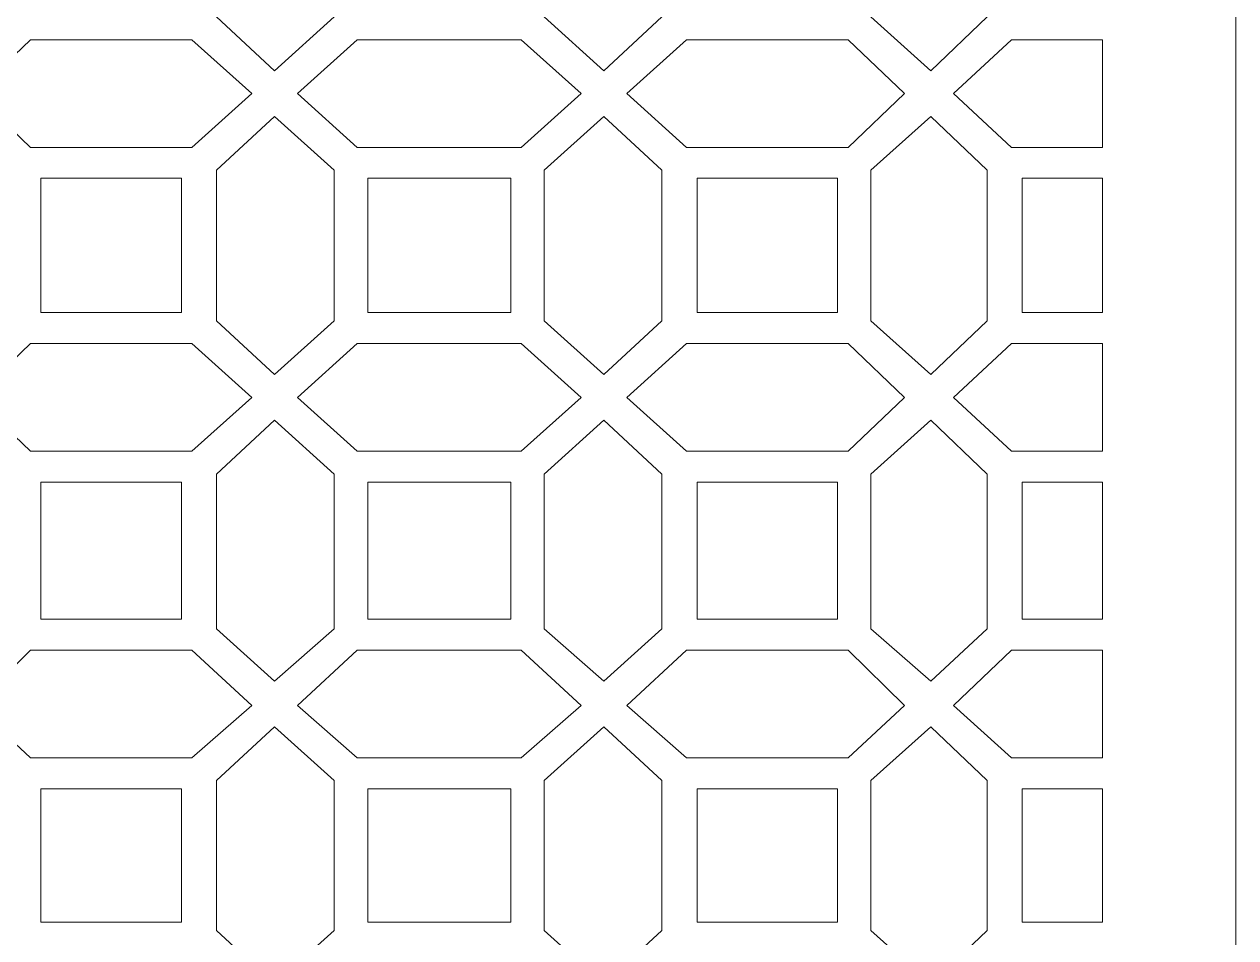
# Model space of a CAD drawing. Header units: centimetres. Extents: x -15.2 to -1.9, y -9.5 to 9.5.
# Drawn here: x -5.112 to -1.851, y 2.265 to 4.724 of the extents above; entities that cross this region are included whole.
import ezdxf

# ---------------------------------------------------------------- set-up
doc = ezdxf.new("R2010")
doc.units = ezdxf.units.CM
doc.header["$MEASUREMENT"] = 0
doc.layers.add('layer 1', color=7, linetype='Continuous')

msp = doc.modelspace()

# ---------------------------------------------------------------- linework, layer by layer
at = {"layer": 'layer 1', "color": 7, "lineweight": 9}
for points, knots in [([(-7.94516, 9.50001), (-7.94516, 9.50001), (-1.85082, 9.50001), (-1.85082, 9.50001), (-1.85082, 9.50001), (-1.85082, 9.50001), (-1.85082, -9.5), (-1.85082, -9.5), (-1.85082, -9.5), (-1.85082, -9.5), (-7.94516, -9.5), (-7.94516, -9.5), (-7.94516, -9.5), (-7.94516, -9.5), (-7.94516, 9.50001), (-7.94516, 9.50001)], [0, 0, 0, 0, 0.2, 0.2, 0.2, 0.2, 0.4, 0.4, 0.4, 0.4, 0.6, 0.6, 0.6, 0.6, 1, 1, 1, 1]), ([(-4.59402, 4.7439), (-4.59402, 4.7439), (-4.59403, 5.16092), (-4.59403, 5.16092), (-4.59403, 5.16092), (-4.59403, 5.16092), (-4.43798, 5.3014), (-4.43798, 5.3014), (-4.43798, 5.3014), (-4.43798, 5.3014), (-4.27726, 5.16093), (-4.27726, 5.16093), (-4.27726, 5.16093), (-4.27726, 5.16093), (-4.27726, 4.7439), (-4.27726, 4.7439), (-4.27726, 4.7439), (-4.27726, 4.7439), (-4.438, 4.59885), (-4.438, 4.59885), (-4.438, 4.59885), (-4.438, 4.59885), (-4.59402, 4.7439), (-4.59402, 4.7439)], [0, 0, 0, 0, 0.1428571, 0.1428571, 0.1428571, 0.1428571, 0.2857143, 0.2857143, 0.2857143, 0.2857143, 0.4285714, 0.4285714, 0.4285714, 0.4285714, 0.5714286, 0.5714286, 0.5714286, 0.5714286, 0.7142857, 0.7142857, 0.7142857, 0.7142857, 1, 1, 1, 1]), ([(-3.39539, 4.7439), (-3.39539, 4.7439), (-3.39538, 5.16092), (-3.39538, 5.16092), (-3.39538, 5.16092), (-3.39538, 5.16092), (-3.55143, 5.3014), (-3.55143, 5.3014), (-3.55143, 5.3014), (-3.55143, 5.3014), (-3.71215, 5.16093), (-3.71215, 5.16093), (-3.71215, 5.16093), (-3.71215, 5.16093), (-3.71215, 4.7439), (-3.71215, 4.7439), (-3.71215, 4.7439), (-3.71215, 4.7439), (-3.55141, 4.59885), (-3.55141, 4.59885), (-3.55141, 4.59885), (-3.55141, 4.59885), (-3.39539, 4.7439), (-3.39539, 4.7439)], [0, 0, 0, 0, 0.1428571, 0.1428571, 0.1428571, 0.1428571, 0.2857143, 0.2857143, 0.2857143, 0.2857143, 0.4285714, 0.4285714, 0.4285714, 0.4285714, 0.5714286, 0.5714286, 0.5714286, 0.5714286, 0.7142857, 0.7142857, 0.7142857, 0.7142857, 1, 1, 1, 1]), ([(-2.83269, 4.7439), (-2.83269, 4.7439), (-2.83269, 5.16092), (-2.83269, 5.16092), (-2.83269, 5.16092), (-2.83269, 5.16092), (-2.67172, 5.3014), (-2.67172, 5.3014), (-2.67172, 5.3014), (-2.67172, 5.3014), (-2.5204, 5.16093), (-2.5204, 5.16093), (-2.5204, 5.16093), (-2.5204, 5.16093), (-2.5204, 4.7439), (-2.5204, 4.7439), (-2.5204, 4.7439), (-2.5204, 4.7439), (-2.67172, 4.59885), (-2.67172, 4.59885), (-2.67172, 4.59885), (-2.67172, 4.59885), (-2.83269, 4.7439), (-2.83269, 4.7439)], [0, 0, 0, 0, 0.1428571, 0.1428571, 0.1428571, 0.1428571, 0.2857143, 0.2857143, 0.2857143, 0.2857143, 0.4285714, 0.4285714, 0.4285714, 0.4285714, 0.5714286, 0.5714286, 0.5714286, 0.5714286, 0.7142857, 0.7142857, 0.7142857, 0.7142857, 1, 1, 1, 1]), ([(-4.66039, 4.68229), (-4.66039, 4.68229), (-4.49942, 4.53768), (-4.49942, 4.53768), (-4.49942, 4.53768), (-4.49942, 4.53768), (-4.66038, 4.39261), (-4.66038, 4.39261), (-4.66038, 4.39261), (-4.66038, 4.39261), (-5.09529, 4.39262), (-5.09529, 4.39262), (-5.09529, 4.39262), (-5.09529, 4.39262), (-5.24662, 4.53768), (-5.24662, 4.53768), (-5.24662, 4.53768), (-5.24662, 4.53768), (-5.09529, 4.68229), (-5.09529, 4.68229), (-5.09529, 4.68229), (-5.09529, 4.68229), (-4.66039, 4.68229), (-4.66039, 4.68229)], [0, 0, 0, 0, 0.1428571, 0.1428571, 0.1428571, 0.1428571, 0.2857143, 0.2857143, 0.2857143, 0.2857143, 0.4285714, 0.4285714, 0.4285714, 0.4285714, 0.5714286, 0.5714286, 0.5714286, 0.5714286, 0.7142857, 0.7142857, 0.7142857, 0.7142857, 1, 1, 1, 1]), ([(-3.9947, 4.6823), (-3.9947, 4.6823), (-4.2156, 4.68229), (-4.2156, 4.68229), (-4.2156, 4.68229), (-4.2156, 4.68229), (-4.37634, 4.53768), (-4.37634, 4.53768), (-4.37634, 4.53768), (-4.37634, 4.53768), (-4.2156, 4.39262), (-4.2156, 4.39262), (-4.2156, 4.39262), (-4.2156, 4.39262), (-3.9947, 4.39262), (-3.9947, 4.39262), (-3.9947, 4.39262), (-3.9947, 4.39262), (-3.77381, 4.39262), (-3.77381, 4.39262), (-3.77381, 4.39262), (-3.77381, 4.39262), (-3.61307, 4.53768), (-3.61307, 4.53768), (-3.61307, 4.53768), (-3.61307, 4.53768), (-3.77381, 4.68229), (-3.77381, 4.68229), (-3.77381, 4.68229), (-3.77381, 4.68229), (-3.9947, 4.6823), (-3.9947, 4.6823)], [0, 0, 0, 0, 0.1111111, 0.1111111, 0.1111111, 0.1111111, 0.2222222, 0.2222222, 0.2222222, 0.2222222, 0.3333333, 0.3333333, 0.3333333, 0.3333333, 0.4444444, 0.4444444, 0.4444444, 0.4444444, 0.5555556, 0.5555556, 0.5555556, 0.5555556, 0.6666667, 0.6666667, 0.6666667, 0.6666667, 0.7777778, 0.7777778, 0.7777778, 0.7777778, 1, 1, 1, 1]), ([(-3.32903, 4.68229), (-3.32903, 4.68229), (-3.48999, 4.53768), (-3.48999, 4.53768), (-3.48999, 4.53768), (-3.48999, 4.53768), (-3.32903, 4.39261), (-3.32903, 4.39261), (-3.32903, 4.39261), (-3.32903, 4.39261), (-2.89412, 4.39262), (-2.89412, 4.39262), (-2.89412, 4.39262), (-2.89412, 4.39262), (-2.74279, 4.53768), (-2.74279, 4.53768), (-2.74279, 4.53768), (-2.74279, 4.53768), (-2.89412, 4.68229), (-2.89412, 4.68229), (-2.89412, 4.68229), (-2.89412, 4.68229), (-3.32903, 4.68229), (-3.32903, 4.68229)], [0, 0, 0, 0, 0.1428571, 0.1428571, 0.1428571, 0.1428571, 0.2857143, 0.2857143, 0.2857143, 0.2857143, 0.4285714, 0.4285714, 0.4285714, 0.4285714, 0.5714286, 0.5714286, 0.5714286, 0.5714286, 0.7142857, 0.7142857, 0.7142857, 0.7142857, 1, 1, 1, 1]), ([(-2.20931, 4.6823), (-2.20931, 4.6823), (-2.23082, 4.6823), (-2.23082, 4.6823), (-2.23082, 4.6823), (-2.23082, 4.6823), (-2.45427, 4.6823), (-2.45427, 4.6823), (-2.45427, 4.6823), (-2.45427, 4.6823), (-2.61029, 4.53768), (-2.61029, 4.53768), (-2.61029, 4.53768), (-2.61029, 4.53768), (-2.45428, 4.39261), (-2.45428, 4.39261), (-2.45428, 4.39261), (-2.45428, 4.39261), (-2.23082, 4.39262), (-2.23082, 4.39262), (-2.23082, 4.39262), (-2.23082, 4.39262), (-2.20931, 4.39262), (-2.20931, 4.39262), (-2.20931, 4.39262), (-2.20931, 4.39262), (-2.20931, 4.6823), (-2.20931, 4.6823)], [0, 0, 0, 0, 0.125, 0.125, 0.125, 0.125, 0.25, 0.25, 0.25, 0.25, 0.375, 0.375, 0.375, 0.375, 0.5, 0.5, 0.5, 0.5, 0.625, 0.625, 0.625, 0.625, 0.75, 0.75, 0.75, 0.75, 1, 1, 1, 1]), ([(-4.27726, 4.12858), (-4.27726, 4.12858), (-4.27726, 4.33124), (-4.27726, 4.33124), (-4.27726, 4.33124), (-4.27726, 4.33124), (-4.438, 4.47608), (-4.438, 4.47608), (-4.438, 4.47608), (-4.438, 4.47608), (-4.59402, 4.33124), (-4.59402, 4.33124), (-4.59402, 4.33124), (-4.59402, 4.33124), (-4.59402, 4.12858), (-4.59402, 4.12858), (-4.59402, 4.12858), (-4.59402, 4.12858), (-4.59402, 3.92592), (-4.59402, 3.92592), (-4.59402, 3.92592), (-4.59402, 3.92592), (-4.438, 3.78108), (-4.438, 3.78108), (-4.438, 3.78108), (-4.438, 3.78108), (-4.27726, 3.92592), (-4.27726, 3.92592), (-4.27726, 3.92592), (-4.27726, 3.92592), (-4.27726, 4.12858), (-4.27726, 4.12858)], [0, 0, 0, 0, 0.1111111, 0.1111111, 0.1111111, 0.1111111, 0.2222222, 0.2222222, 0.2222222, 0.2222222, 0.3333333, 0.3333333, 0.3333333, 0.3333333, 0.4444444, 0.4444444, 0.4444444, 0.4444444, 0.5555556, 0.5555556, 0.5555556, 0.5555556, 0.6666667, 0.6666667, 0.6666667, 0.6666667, 0.7777778, 0.7777778, 0.7777778, 0.7777778, 1, 1, 1, 1]), ([(-3.39539, 4.12858), (-3.39539, 4.12858), (-3.39539, 4.33124), (-3.39539, 4.33124), (-3.39539, 4.33124), (-3.39539, 4.33124), (-3.55141, 4.47608), (-3.55141, 4.47608), (-3.55141, 4.47608), (-3.55141, 4.47608), (-3.71215, 4.33124), (-3.71215, 4.33124), (-3.71215, 4.33124), (-3.71215, 4.33124), (-3.71215, 4.12858), (-3.71215, 4.12858), (-3.71215, 4.12858), (-3.71215, 4.12858), (-3.71215, 3.92592), (-3.71215, 3.92592), (-3.71215, 3.92592), (-3.71215, 3.92592), (-3.55141, 3.78108), (-3.55141, 3.78108), (-3.55141, 3.78108), (-3.55141, 3.78108), (-3.39539, 3.92592), (-3.39539, 3.92592), (-3.39539, 3.92592), (-3.39539, 3.92592), (-3.39539, 4.12858), (-3.39539, 4.12858)], [0, 0, 0, 0, 0.1111111, 0.1111111, 0.1111111, 0.1111111, 0.2222222, 0.2222222, 0.2222222, 0.2222222, 0.3333333, 0.3333333, 0.3333333, 0.3333333, 0.4444444, 0.4444444, 0.4444444, 0.4444444, 0.5555556, 0.5555556, 0.5555556, 0.5555556, 0.6666667, 0.6666667, 0.6666667, 0.6666667, 0.7777778, 0.7777778, 0.7777778, 0.7777778, 1, 1, 1, 1]), ([(-2.5204, 4.12858), (-2.5204, 4.12858), (-2.5204, 4.33124), (-2.5204, 4.33124), (-2.5204, 4.33124), (-2.5204, 4.33124), (-2.67172, 4.47608), (-2.67172, 4.47608), (-2.67172, 4.47608), (-2.67172, 4.47608), (-2.83269, 4.33124), (-2.83269, 4.33124), (-2.83269, 4.33124), (-2.83269, 4.33124), (-2.83269, 4.12858), (-2.83269, 4.12858), (-2.83269, 4.12858), (-2.83269, 4.12858), (-2.83269, 3.92592), (-2.83269, 3.92592), (-2.83269, 3.92592), (-2.83269, 3.92592), (-2.67172, 3.78108), (-2.67172, 3.78108), (-2.67172, 3.78108), (-2.67172, 3.78108), (-2.5204, 3.92592), (-2.5204, 3.92592), (-2.5204, 3.92592), (-2.5204, 3.92592), (-2.5204, 4.12858), (-2.5204, 4.12858)], [0, 0, 0, 0, 0.1111111, 0.1111111, 0.1111111, 0.1111111, 0.2222222, 0.2222222, 0.2222222, 0.2222222, 0.3333333, 0.3333333, 0.3333333, 0.3333333, 0.4444444, 0.4444444, 0.4444444, 0.4444444, 0.5555556, 0.5555556, 0.5555556, 0.5555556, 0.6666667, 0.6666667, 0.6666667, 0.6666667, 0.7777778, 0.7777778, 0.7777778, 0.7777778, 1, 1, 1, 1]), ([(-4.68863, 4.12858), (-4.68863, 4.12858), (-4.68863, 4.30938), (-4.68863, 4.30938), (-4.68863, 4.30938), (-4.68863, 4.30938), (-5.06682, 4.30938), (-5.06682, 4.30938), (-5.06682, 4.30938), (-5.06682, 4.30938), (-5.06682, 4.12858), (-5.06682, 4.12858), (-5.06682, 4.12858), (-5.06682, 4.12858), (-5.06682, 3.94778), (-5.06682, 3.94778), (-5.06682, 3.94778), (-5.06682, 3.94778), (-4.68863, 3.94778), (-4.68863, 3.94778), (-4.68863, 3.94778), (-4.68863, 3.94778), (-4.68863, 4.12858), (-4.68863, 4.12858)], [0, 0, 0, 0, 0.1428571, 0.1428571, 0.1428571, 0.1428571, 0.2857143, 0.2857143, 0.2857143, 0.2857143, 0.4285714, 0.4285714, 0.4285714, 0.4285714, 0.5714286, 0.5714286, 0.5714286, 0.5714286, 0.7142857, 0.7142857, 0.7142857, 0.7142857, 1, 1, 1, 1]), ([(-3.80205, 4.12858), (-3.80205, 4.12858), (-3.80205, 4.30938), (-3.80205, 4.30938), (-3.80205, 4.30938), (-3.80205, 4.30938), (-3.9947, 4.30938), (-3.9947, 4.30938), (-3.9947, 4.30938), (-3.9947, 4.30938), (-4.18736, 4.30938), (-4.18736, 4.30938), (-4.18736, 4.30938), (-4.18736, 4.30938), (-4.18736, 4.12858), (-4.18736, 4.12858), (-4.18736, 4.12858), (-4.18736, 4.12858), (-4.18736, 3.94778), (-4.18736, 3.94778), (-4.18736, 3.94778), (-4.18736, 3.94778), (-3.9947, 3.94778), (-3.9947, 3.94778), (-3.9947, 3.94778), (-3.9947, 3.94778), (-3.80205, 3.94778), (-3.80205, 3.94778), (-3.80205, 3.94778), (-3.80205, 3.94778), (-3.80205, 4.12858), (-3.80205, 4.12858)], [0, 0, 0, 0, 0.1111111, 0.1111111, 0.1111111, 0.1111111, 0.2222222, 0.2222222, 0.2222222, 0.2222222, 0.3333333, 0.3333333, 0.3333333, 0.3333333, 0.4444444, 0.4444444, 0.4444444, 0.4444444, 0.5555556, 0.5555556, 0.5555556, 0.5555556, 0.6666667, 0.6666667, 0.6666667, 0.6666667, 0.7777778, 0.7777778, 0.7777778, 0.7777778, 1, 1, 1, 1]), ([(-2.92259, 4.12858), (-2.92259, 4.12858), (-2.92259, 4.30938), (-2.92259, 4.30938), (-2.92259, 4.30938), (-2.92259, 4.30938), (-3.30078, 4.30938), (-3.30078, 4.30938), (-3.30078, 4.30938), (-3.30078, 4.30938), (-3.30078, 4.12858), (-3.30078, 4.12858), (-3.30078, 4.12858), (-3.30078, 4.12858), (-3.30078, 3.94778), (-3.30078, 3.94778), (-3.30078, 3.94778), (-3.30078, 3.94778), (-2.92259, 3.94778), (-2.92259, 3.94778), (-2.92259, 3.94778), (-2.92259, 3.94778), (-2.92259, 4.12858), (-2.92259, 4.12858)], [0, 0, 0, 0, 0.1428571, 0.1428571, 0.1428571, 0.1428571, 0.2857143, 0.2857143, 0.2857143, 0.2857143, 0.4285714, 0.4285714, 0.4285714, 0.4285714, 0.5714286, 0.5714286, 0.5714286, 0.5714286, 0.7142857, 0.7142857, 0.7142857, 0.7142857, 1, 1, 1, 1]), ([(-2.20931, 4.30938), (-2.20931, 4.30938), (-2.23082, 4.30938), (-2.23082, 4.30938), (-2.23082, 4.30938), (-2.23082, 4.30938), (-2.42603, 4.30938), (-2.42603, 4.30938), (-2.42603, 4.30938), (-2.42603, 4.30938), (-2.42603, 4.12858), (-2.42603, 4.12858), (-2.42603, 4.12858), (-2.42603, 4.12858), (-2.42603, 3.94778), (-2.42603, 3.94778), (-2.42603, 3.94778), (-2.42603, 3.94778), (-2.23082, 3.94778), (-2.23082, 3.94778), (-2.23082, 3.94778), (-2.23082, 3.94778), (-2.20931, 3.94778), (-2.20931, 3.94778), (-2.20931, 3.94778), (-2.20931, 3.94778), (-2.20931, 4.30938), (-2.20931, 4.30938)], [0, 0, 0, 0, 0.125, 0.125, 0.125, 0.125, 0.25, 0.25, 0.25, 0.25, 0.375, 0.375, 0.375, 0.375, 0.5, 0.5, 0.5, 0.5, 0.625, 0.625, 0.625, 0.625, 0.75, 0.75, 0.75, 0.75, 1, 1, 1, 1]), ([(-4.66039, 3.57487), (-4.66039, 3.57487), (-4.49942, 3.71948), (-4.49942, 3.71948), (-4.49942, 3.71948), (-4.49942, 3.71948), (-4.66038, 3.86454), (-4.66038, 3.86454), (-4.66038, 3.86454), (-4.66038, 3.86454), (-5.09529, 3.86454), (-5.09529, 3.86454), (-5.09529, 3.86454), (-5.09529, 3.86454), (-5.24662, 3.71948), (-5.24662, 3.71948), (-5.24662, 3.71948), (-5.24662, 3.71948), (-5.09529, 3.57487), (-5.09529, 3.57487), (-5.09529, 3.57487), (-5.09529, 3.57487), (-4.66039, 3.57487), (-4.66039, 3.57487)], [0, 0, 0, 0, 0.1428571, 0.1428571, 0.1428571, 0.1428571, 0.2857143, 0.2857143, 0.2857143, 0.2857143, 0.4285714, 0.4285714, 0.4285714, 0.4285714, 0.5714286, 0.5714286, 0.5714286, 0.5714286, 0.7142857, 0.7142857, 0.7142857, 0.7142857, 1, 1, 1, 1]), ([(-3.9947, 3.86453), (-3.9947, 3.86453), (-4.2156, 3.86454), (-4.2156, 3.86454), (-4.2156, 3.86454), (-4.2156, 3.86454), (-4.37634, 3.71948), (-4.37634, 3.71948), (-4.37634, 3.71948), (-4.37634, 3.71948), (-4.2156, 3.57487), (-4.2156, 3.57487), (-4.2156, 3.57487), (-4.2156, 3.57487), (-3.9947, 3.57486), (-3.9947, 3.57486), (-3.9947, 3.57486), (-3.9947, 3.57486), (-3.77381, 3.57487), (-3.77381, 3.57487), (-3.77381, 3.57487), (-3.77381, 3.57487), (-3.61307, 3.71948), (-3.61307, 3.71948), (-3.61307, 3.71948), (-3.61307, 3.71948), (-3.77381, 3.86454), (-3.77381, 3.86454), (-3.77381, 3.86454), (-3.77381, 3.86454), (-3.9947, 3.86453), (-3.9947, 3.86453)], [0, 0, 0, 0, 0.1111111, 0.1111111, 0.1111111, 0.1111111, 0.2222222, 0.2222222, 0.2222222, 0.2222222, 0.3333333, 0.3333333, 0.3333333, 0.3333333, 0.4444444, 0.4444444, 0.4444444, 0.4444444, 0.5555556, 0.5555556, 0.5555556, 0.5555556, 0.6666667, 0.6666667, 0.6666667, 0.6666667, 0.7777778, 0.7777778, 0.7777778, 0.7777778, 1, 1, 1, 1]), ([(-3.32903, 3.57487), (-3.32903, 3.57487), (-3.48999, 3.71948), (-3.48999, 3.71948), (-3.48999, 3.71948), (-3.48999, 3.71948), (-3.32903, 3.86454), (-3.32903, 3.86454), (-3.32903, 3.86454), (-3.32903, 3.86454), (-2.89412, 3.86454), (-2.89412, 3.86454), (-2.89412, 3.86454), (-2.89412, 3.86454), (-2.74279, 3.71948), (-2.74279, 3.71948), (-2.74279, 3.71948), (-2.74279, 3.71948), (-2.89412, 3.57487), (-2.89412, 3.57487), (-2.89412, 3.57487), (-2.89412, 3.57487), (-3.32903, 3.57487), (-3.32903, 3.57487)], [0, 0, 0, 0, 0.1428571, 0.1428571, 0.1428571, 0.1428571, 0.2857143, 0.2857143, 0.2857143, 0.2857143, 0.4285714, 0.4285714, 0.4285714, 0.4285714, 0.5714286, 0.5714286, 0.5714286, 0.5714286, 0.7142857, 0.7142857, 0.7142857, 0.7142857, 1, 1, 1, 1]), ([(-2.20931, 3.86454), (-2.20931, 3.86454), (-2.23082, 3.86454), (-2.23082, 3.86454), (-2.23082, 3.86454), (-2.23082, 3.86454), (-2.45428, 3.86454), (-2.45428, 3.86454), (-2.45428, 3.86454), (-2.45428, 3.86454), (-2.61029, 3.71948), (-2.61029, 3.71948), (-2.61029, 3.71948), (-2.61029, 3.71948), (-2.45427, 3.57486), (-2.45427, 3.57486), (-2.45427, 3.57486), (-2.45427, 3.57486), (-2.23082, 3.57486), (-2.23082, 3.57486), (-2.23082, 3.57486), (-2.23082, 3.57486), (-2.20931, 3.57486), (-2.20931, 3.57486), (-2.20931, 3.57486), (-2.20931, 3.57486), (-2.20931, 3.86454), (-2.20931, 3.86454)], [0, 0, 0, 0, 0.125, 0.125, 0.125, 0.125, 0.25, 0.25, 0.25, 0.25, 0.375, 0.375, 0.375, 0.375, 0.5, 0.5, 0.5, 0.5, 0.625, 0.625, 0.625, 0.625, 0.75, 0.75, 0.75, 0.75, 1, 1, 1, 1]), ([(-4.59402, 3.51326), (-4.59402, 3.51326), (-4.59403, 3.09624), (-4.59403, 3.09624), (-4.59403, 3.09624), (-4.59403, 3.09624), (-4.43798, 2.95576), (-4.43798, 2.95576), (-4.43798, 2.95576), (-4.43798, 2.95576), (-4.27726, 3.09623), (-4.27726, 3.09623), (-4.27726, 3.09623), (-4.27726, 3.09623), (-4.27726, 3.51326), (-4.27726, 3.51326), (-4.27726, 3.51326), (-4.27726, 3.51326), (-4.438, 3.65831), (-4.438, 3.65831), (-4.438, 3.65831), (-4.438, 3.65831), (-4.59402, 3.51326), (-4.59402, 3.51326)], [0, 0, 0, 0, 0.1428571, 0.1428571, 0.1428571, 0.1428571, 0.2857143, 0.2857143, 0.2857143, 0.2857143, 0.4285714, 0.4285714, 0.4285714, 0.4285714, 0.5714286, 0.5714286, 0.5714286, 0.5714286, 0.7142857, 0.7142857, 0.7142857, 0.7142857, 1, 1, 1, 1]), ([(-3.39539, 3.51326), (-3.39539, 3.51326), (-3.39538, 3.09624), (-3.39538, 3.09624), (-3.39538, 3.09624), (-3.39538, 3.09624), (-3.55143, 2.95576), (-3.55143, 2.95576), (-3.55143, 2.95576), (-3.55143, 2.95576), (-3.71215, 3.09623), (-3.71215, 3.09623), (-3.71215, 3.09623), (-3.71215, 3.09623), (-3.71215, 3.51326), (-3.71215, 3.51326), (-3.71215, 3.51326), (-3.71215, 3.51326), (-3.55141, 3.65831), (-3.55141, 3.65831), (-3.55141, 3.65831), (-3.55141, 3.65831), (-3.39539, 3.51326), (-3.39539, 3.51326)], [0, 0, 0, 0, 0.1428571, 0.1428571, 0.1428571, 0.1428571, 0.2857143, 0.2857143, 0.2857143, 0.2857143, 0.4285714, 0.4285714, 0.4285714, 0.4285714, 0.5714286, 0.5714286, 0.5714286, 0.5714286, 0.7142857, 0.7142857, 0.7142857, 0.7142857, 1, 1, 1, 1]), ([(-2.83269, 3.51326), (-2.83269, 3.51326), (-2.83269, 3.09624), (-2.83269, 3.09624), (-2.83269, 3.09624), (-2.83269, 3.09624), (-2.67172, 2.95576), (-2.67172, 2.95576), (-2.67172, 2.95576), (-2.67172, 2.95576), (-2.5204, 3.09623), (-2.5204, 3.09623), (-2.5204, 3.09623), (-2.5204, 3.09623), (-2.5204, 3.51326), (-2.5204, 3.51326), (-2.5204, 3.51326), (-2.5204, 3.51326), (-2.67172, 3.65831), (-2.67172, 3.65831), (-2.67172, 3.65831), (-2.67172, 3.65831), (-2.83269, 3.51326), (-2.83269, 3.51326)], [0, 0, 0, 0, 0.1428571, 0.1428571, 0.1428571, 0.1428571, 0.2857143, 0.2857143, 0.2857143, 0.2857143, 0.4285714, 0.4285714, 0.4285714, 0.4285714, 0.5714286, 0.5714286, 0.5714286, 0.5714286, 0.7142857, 0.7142857, 0.7142857, 0.7142857, 1, 1, 1, 1]), ([(-4.68863, 3.49141), (-4.68863, 3.49141), (-5.06682, 3.49141), (-5.06682, 3.49141), (-5.06682, 3.49141), (-5.06682, 3.49141), (-5.06681, 3.12265), (-5.06681, 3.12265), (-5.06681, 3.12265), (-5.06681, 3.12265), (-4.68863, 3.12265), (-4.68863, 3.12265), (-4.68863, 3.12265), (-4.68863, 3.12265), (-4.68863, 3.49141), (-4.68863, 3.49141)], [0, 0, 0, 0, 0.2, 0.2, 0.2, 0.2, 0.4, 0.4, 0.4, 0.4, 0.6, 0.6, 0.6, 0.6, 1, 1, 1, 1]), ([(-3.9947, 3.49141), (-3.9947, 3.49141), (-4.18736, 3.49141), (-4.18736, 3.49141), (-4.18736, 3.49141), (-4.18736, 3.49141), (-4.18736, 3.12265), (-4.18736, 3.12265), (-4.18736, 3.12265), (-4.18736, 3.12265), (-3.9947, 3.12265), (-3.9947, 3.12265), (-3.9947, 3.12265), (-3.9947, 3.12265), (-3.80205, 3.12265), (-3.80205, 3.12265), (-3.80205, 3.12265), (-3.80205, 3.12265), (-3.80205, 3.49141), (-3.80205, 3.49141), (-3.80205, 3.49141), (-3.80205, 3.49141), (-3.9947, 3.49141), (-3.9947, 3.49141)], [0, 0, 0, 0, 0.1428571, 0.1428571, 0.1428571, 0.1428571, 0.2857143, 0.2857143, 0.2857143, 0.2857143, 0.4285714, 0.4285714, 0.4285714, 0.4285714, 0.5714286, 0.5714286, 0.5714286, 0.5714286, 0.7142857, 0.7142857, 0.7142857, 0.7142857, 1, 1, 1, 1]), ([(-3.30078, 3.49141), (-3.30078, 3.49141), (-2.92259, 3.49141), (-2.92259, 3.49141), (-2.92259, 3.49141), (-2.92259, 3.49141), (-2.92259, 3.12265), (-2.92259, 3.12265), (-2.92259, 3.12265), (-2.92259, 3.12265), (-3.30078, 3.12265), (-3.30078, 3.12265), (-3.30078, 3.12265), (-3.30078, 3.12265), (-3.30078, 3.49141), (-3.30078, 3.49141)], [0, 0, 0, 0, 0.2, 0.2, 0.2, 0.2, 0.4, 0.4, 0.4, 0.4, 0.6, 0.6, 0.6, 0.6, 1, 1, 1, 1]), ([(-2.20931, 3.49141), (-2.20931, 3.49141), (-2.23082, 3.49141), (-2.23082, 3.49141), (-2.23082, 3.49141), (-2.23082, 3.49141), (-2.42604, 3.49141), (-2.42604, 3.49141), (-2.42604, 3.49141), (-2.42604, 3.49141), (-2.42603, 3.12266), (-2.42603, 3.12266), (-2.42603, 3.12266), (-2.42603, 3.12266), (-2.23082, 3.12265), (-2.23082, 3.12265), (-2.23082, 3.12265), (-2.23082, 3.12265), (-2.20931, 3.12266), (-2.20931, 3.12266), (-2.20931, 3.12266), (-2.20931, 3.12266), (-2.20931, 3.49141), (-2.20931, 3.49141)], [0, 0, 0, 0, 0.1428571, 0.1428571, 0.1428571, 0.1428571, 0.2857143, 0.2857143, 0.2857143, 0.2857143, 0.4285714, 0.4285714, 0.4285714, 0.4285714, 0.5714286, 0.5714286, 0.5714286, 0.5714286, 0.7142857, 0.7142857, 0.7142857, 0.7142857, 1, 1, 1, 1]), ([(-4.66039, 2.74931), (-4.66039, 2.74931), (-4.49942, 2.88979), (-4.49942, 2.88979), (-4.49942, 2.88979), (-4.49942, 2.88979), (-4.66038, 3.03921), (-4.66038, 3.03921), (-4.66038, 3.03921), (-4.66038, 3.03921), (-5.09529, 3.03921), (-5.09529, 3.03921), (-5.09529, 3.03921), (-5.09529, 3.03921), (-5.24662, 2.88979), (-5.24662, 2.88979), (-5.24662, 2.88979), (-5.24662, 2.88979), (-5.09529, 2.74932), (-5.09529, 2.74932), (-5.09529, 2.74932), (-5.09529, 2.74932), (-4.66039, 2.74931), (-4.66039, 2.74931)], [0, 0, 0, 0, 0.1428571, 0.1428571, 0.1428571, 0.1428571, 0.2857143, 0.2857143, 0.2857143, 0.2857143, 0.4285714, 0.4285714, 0.4285714, 0.4285714, 0.5714286, 0.5714286, 0.5714286, 0.5714286, 0.7142857, 0.7142857, 0.7142857, 0.7142857, 1, 1, 1, 1]), ([(-3.9947, 3.03921), (-3.9947, 3.03921), (-4.2156, 3.03921), (-4.2156, 3.03921), (-4.2156, 3.03921), (-4.2156, 3.03921), (-4.37634, 2.88979), (-4.37634, 2.88979), (-4.37634, 2.88979), (-4.37634, 2.88979), (-4.2156, 2.74932), (-4.2156, 2.74932), (-4.2156, 2.74932), (-4.2156, 2.74932), (-3.9947, 2.74932), (-3.9947, 2.74932), (-3.9947, 2.74932), (-3.9947, 2.74932), (-3.77381, 2.74932), (-3.77381, 2.74932), (-3.77381, 2.74932), (-3.77381, 2.74932), (-3.61307, 2.88979), (-3.61307, 2.88979), (-3.61307, 2.88979), (-3.61307, 2.88979), (-3.77381, 3.03921), (-3.77381, 3.03921), (-3.77381, 3.03921), (-3.77381, 3.03921), (-3.9947, 3.03921), (-3.9947, 3.03921)], [0, 0, 0, 0, 0.1111111, 0.1111111, 0.1111111, 0.1111111, 0.2222222, 0.2222222, 0.2222222, 0.2222222, 0.3333333, 0.3333333, 0.3333333, 0.3333333, 0.4444444, 0.4444444, 0.4444444, 0.4444444, 0.5555556, 0.5555556, 0.5555556, 0.5555556, 0.6666667, 0.6666667, 0.6666667, 0.6666667, 0.7777778, 0.7777778, 0.7777778, 0.7777778, 1, 1, 1, 1]), ([(-3.32903, 2.74931), (-3.32903, 2.74931), (-3.48999, 2.88979), (-3.48999, 2.88979), (-3.48999, 2.88979), (-3.48999, 2.88979), (-3.32903, 3.03921), (-3.32903, 3.03921), (-3.32903, 3.03921), (-3.32903, 3.03921), (-2.89412, 3.03921), (-2.89412, 3.03921), (-2.89412, 3.03921), (-2.89412, 3.03921), (-2.74279, 2.88979), (-2.74279, 2.88979), (-2.74279, 2.88979), (-2.74279, 2.88979), (-2.89412, 2.74932), (-2.89412, 2.74932), (-2.89412, 2.74932), (-2.89412, 2.74932), (-3.32903, 2.74931), (-3.32903, 2.74931)], [0, 0, 0, 0, 0.1428571, 0.1428571, 0.1428571, 0.1428571, 0.2857143, 0.2857143, 0.2857143, 0.2857143, 0.4285714, 0.4285714, 0.4285714, 0.4285714, 0.5714286, 0.5714286, 0.5714286, 0.5714286, 0.7142857, 0.7142857, 0.7142857, 0.7142857, 1, 1, 1, 1]), ([(-2.20931, 3.03921), (-2.20931, 3.03921), (-2.23082, 3.03921), (-2.23082, 3.03921), (-2.23082, 3.03921), (-2.23082, 3.03921), (-2.45428, 3.03921), (-2.45428, 3.03921), (-2.45428, 3.03921), (-2.45428, 3.03921), (-2.61029, 2.88979), (-2.61029, 2.88979), (-2.61029, 2.88979), (-2.61029, 2.88979), (-2.45428, 2.74932), (-2.45428, 2.74932), (-2.45428, 2.74932), (-2.45428, 2.74932), (-2.23082, 2.74932), (-2.23082, 2.74932), (-2.23082, 2.74932), (-2.23082, 2.74932), (-2.20931, 2.74932), (-2.20931, 2.74932), (-2.20931, 2.74932), (-2.20931, 2.74932), (-2.20931, 3.03921), (-2.20931, 3.03921)], [0, 0, 0, 0, 0.125, 0.125, 0.125, 0.125, 0.25, 0.25, 0.25, 0.25, 0.375, 0.375, 0.375, 0.375, 0.5, 0.5, 0.5, 0.5, 0.625, 0.625, 0.625, 0.625, 0.75, 0.75, 0.75, 0.75, 1, 1, 1, 1]), ([(-4.27726, 2.48621), (-4.27726, 2.48621), (-4.27726, 2.68793), (-4.27726, 2.68793), (-4.27726, 2.68793), (-4.27726, 2.68793), (-4.438, 2.83277), (-4.438, 2.83277), (-4.438, 2.83277), (-4.438, 2.83277), (-4.59403, 2.68794), (-4.59403, 2.68794), (-4.59403, 2.68794), (-4.59403, 2.68794), (-4.59402, 2.48621), (-4.59402, 2.48621), (-4.59402, 2.48621), (-4.59402, 2.48621), (-4.59403, 2.28448), (-4.59403, 2.28448), (-4.59403, 2.28448), (-4.59403, 2.28448), (-4.438, 2.13965), (-4.438, 2.13965), (-4.438, 2.13965), (-4.438, 2.13965), (-4.27726, 2.28449), (-4.27726, 2.28449), (-4.27726, 2.28449), (-4.27726, 2.28449), (-4.27726, 2.48621), (-4.27726, 2.48621)], [0, 0, 0, 0, 0.1111111, 0.1111111, 0.1111111, 0.1111111, 0.2222222, 0.2222222, 0.2222222, 0.2222222, 0.3333333, 0.3333333, 0.3333333, 0.3333333, 0.4444444, 0.4444444, 0.4444444, 0.4444444, 0.5555556, 0.5555556, 0.5555556, 0.5555556, 0.6666667, 0.6666667, 0.6666667, 0.6666667, 0.7777778, 0.7777778, 0.7777778, 0.7777778, 1, 1, 1, 1]), ([(-3.39539, 2.48621), (-3.39539, 2.48621), (-3.39538, 2.68794), (-3.39538, 2.68794), (-3.39538, 2.68794), (-3.39538, 2.68794), (-3.55141, 2.83277), (-3.55141, 2.83277), (-3.55141, 2.83277), (-3.55141, 2.83277), (-3.71215, 2.68793), (-3.71215, 2.68793), (-3.71215, 2.68793), (-3.71215, 2.68793), (-3.71215, 2.48621), (-3.71215, 2.48621), (-3.71215, 2.48621), (-3.71215, 2.48621), (-3.71215, 2.28449), (-3.71215, 2.28449), (-3.71215, 2.28449), (-3.71215, 2.28449), (-3.55141, 2.13965), (-3.55141, 2.13965), (-3.55141, 2.13965), (-3.55141, 2.13965), (-3.39538, 2.28448), (-3.39538, 2.28448), (-3.39538, 2.28448), (-3.39538, 2.28448), (-3.39539, 2.48621), (-3.39539, 2.48621)], [0, 0, 0, 0, 0.1111111, 0.1111111, 0.1111111, 0.1111111, 0.2222222, 0.2222222, 0.2222222, 0.2222222, 0.3333333, 0.3333333, 0.3333333, 0.3333333, 0.4444444, 0.4444444, 0.4444444, 0.4444444, 0.5555556, 0.5555556, 0.5555556, 0.5555556, 0.6666667, 0.6666667, 0.6666667, 0.6666667, 0.7777778, 0.7777778, 0.7777778, 0.7777778, 1, 1, 1, 1]), ([(-2.5204, 2.48621), (-2.5204, 2.48621), (-2.5204, 2.68794), (-2.5204, 2.68794), (-2.5204, 2.68794), (-2.5204, 2.68794), (-2.67173, 2.83277), (-2.67173, 2.83277), (-2.67173, 2.83277), (-2.67173, 2.83277), (-2.83269, 2.68794), (-2.83269, 2.68794), (-2.83269, 2.68794), (-2.83269, 2.68794), (-2.83269, 2.48621), (-2.83269, 2.48621), (-2.83269, 2.48621), (-2.83269, 2.48621), (-2.83269, 2.28448), (-2.83269, 2.28448), (-2.83269, 2.28448), (-2.83269, 2.28448), (-2.67173, 2.13965), (-2.67173, 2.13965), (-2.67173, 2.13965), (-2.67173, 2.13965), (-2.5204, 2.28448), (-2.5204, 2.28448), (-2.5204, 2.28448), (-2.5204, 2.28448), (-2.5204, 2.48621), (-2.5204, 2.48621)], [0, 0, 0, 0, 0.1111111, 0.1111111, 0.1111111, 0.1111111, 0.2222222, 0.2222222, 0.2222222, 0.2222222, 0.3333333, 0.3333333, 0.3333333, 0.3333333, 0.4444444, 0.4444444, 0.4444444, 0.4444444, 0.5555556, 0.5555556, 0.5555556, 0.5555556, 0.6666667, 0.6666667, 0.6666667, 0.6666667, 0.7777778, 0.7777778, 0.7777778, 0.7777778, 1, 1, 1, 1]), ([(-4.68863, 2.48621), (-4.68863, 2.48621), (-4.68863, 2.66587), (-4.68863, 2.66587), (-4.68863, 2.66587), (-4.68863, 2.66587), (-5.06681, 2.66587), (-5.06681, 2.66587), (-5.06681, 2.66587), (-5.06681, 2.66587), (-5.06682, 2.48621), (-5.06682, 2.48621), (-5.06682, 2.48621), (-5.06682, 2.48621), (-5.06681, 2.30655), (-5.06681, 2.30655), (-5.06681, 2.30655), (-5.06681, 2.30655), (-4.68863, 2.30655), (-4.68863, 2.30655), (-4.68863, 2.30655), (-4.68863, 2.30655), (-4.68863, 2.48621), (-4.68863, 2.48621)], [0, 0, 0, 0, 0.1428571, 0.1428571, 0.1428571, 0.1428571, 0.2857143, 0.2857143, 0.2857143, 0.2857143, 0.4285714, 0.4285714, 0.4285714, 0.4285714, 0.5714286, 0.5714286, 0.5714286, 0.5714286, 0.7142857, 0.7142857, 0.7142857, 0.7142857, 1, 1, 1, 1]), ([(-3.80205, 2.48621), (-3.80205, 2.48621), (-3.80205, 2.66587), (-3.80205, 2.66587), (-3.80205, 2.66587), (-3.80205, 2.66587), (-3.9947, 2.66587), (-3.9947, 2.66587), (-3.9947, 2.66587), (-3.9947, 2.66587), (-4.18736, 2.66587), (-4.18736, 2.66587), (-4.18736, 2.66587), (-4.18736, 2.66587), (-4.18736, 2.48621), (-4.18736, 2.48621), (-4.18736, 2.48621), (-4.18736, 2.48621), (-4.18736, 2.30655), (-4.18736, 2.30655), (-4.18736, 2.30655), (-4.18736, 2.30655), (-3.9947, 2.30655), (-3.9947, 2.30655), (-3.9947, 2.30655), (-3.9947, 2.30655), (-3.80205, 2.30655), (-3.80205, 2.30655), (-3.80205, 2.30655), (-3.80205, 2.30655), (-3.80205, 2.48621), (-3.80205, 2.48621)], [0, 0, 0, 0, 0.1111111, 0.1111111, 0.1111111, 0.1111111, 0.2222222, 0.2222222, 0.2222222, 0.2222222, 0.3333333, 0.3333333, 0.3333333, 0.3333333, 0.4444444, 0.4444444, 0.4444444, 0.4444444, 0.5555556, 0.5555556, 0.5555556, 0.5555556, 0.6666667, 0.6666667, 0.6666667, 0.6666667, 0.7777778, 0.7777778, 0.7777778, 0.7777778, 1, 1, 1, 1]), ([(-2.92259, 2.48621), (-2.92259, 2.48621), (-2.92259, 2.66587), (-2.92259, 2.66587), (-2.92259, 2.66587), (-2.92259, 2.66587), (-3.30078, 2.66587), (-3.30078, 2.66587), (-3.30078, 2.66587), (-3.30078, 2.66587), (-3.30078, 2.48621), (-3.30078, 2.48621), (-3.30078, 2.48621), (-3.30078, 2.48621), (-3.30078, 2.30655), (-3.30078, 2.30655), (-3.30078, 2.30655), (-3.30078, 2.30655), (-2.92259, 2.30655), (-2.92259, 2.30655), (-2.92259, 2.30655), (-2.92259, 2.30655), (-2.92259, 2.48621), (-2.92259, 2.48621)], [0, 0, 0, 0, 0.1428571, 0.1428571, 0.1428571, 0.1428571, 0.2857143, 0.2857143, 0.2857143, 0.2857143, 0.4285714, 0.4285714, 0.4285714, 0.4285714, 0.5714286, 0.5714286, 0.5714286, 0.5714286, 0.7142857, 0.7142857, 0.7142857, 0.7142857, 1, 1, 1, 1]), ([(-2.20931, 2.66587), (-2.20931, 2.66587), (-2.23082, 2.66587), (-2.23082, 2.66587), (-2.23082, 2.66587), (-2.23082, 2.66587), (-2.42603, 2.66587), (-2.42603, 2.66587), (-2.42603, 2.66587), (-2.42603, 2.66587), (-2.42603, 2.48621), (-2.42603, 2.48621), (-2.42603, 2.48621), (-2.42603, 2.48621), (-2.42603, 2.30655), (-2.42603, 2.30655), (-2.42603, 2.30655), (-2.42603, 2.30655), (-2.23082, 2.30655), (-2.23082, 2.30655), (-2.23082, 2.30655), (-2.23082, 2.30655), (-2.20931, 2.30655), (-2.20931, 2.30655), (-2.20931, 2.30655), (-2.20931, 2.30655), (-2.20931, 2.66587), (-2.20931, 2.66587)], [0, 0, 0, 0, 0.125, 0.125, 0.125, 0.125, 0.25, 0.25, 0.25, 0.25, 0.375, 0.375, 0.375, 0.375, 0.5, 0.5, 0.5, 0.5, 0.625, 0.625, 0.625, 0.625, 0.75, 0.75, 0.75, 0.75, 1, 1, 1, 1])]:
    msp.add_open_spline(points, degree=3, knots=knots, dxfattribs=at)

doc.saveas('drawing.dxf')
